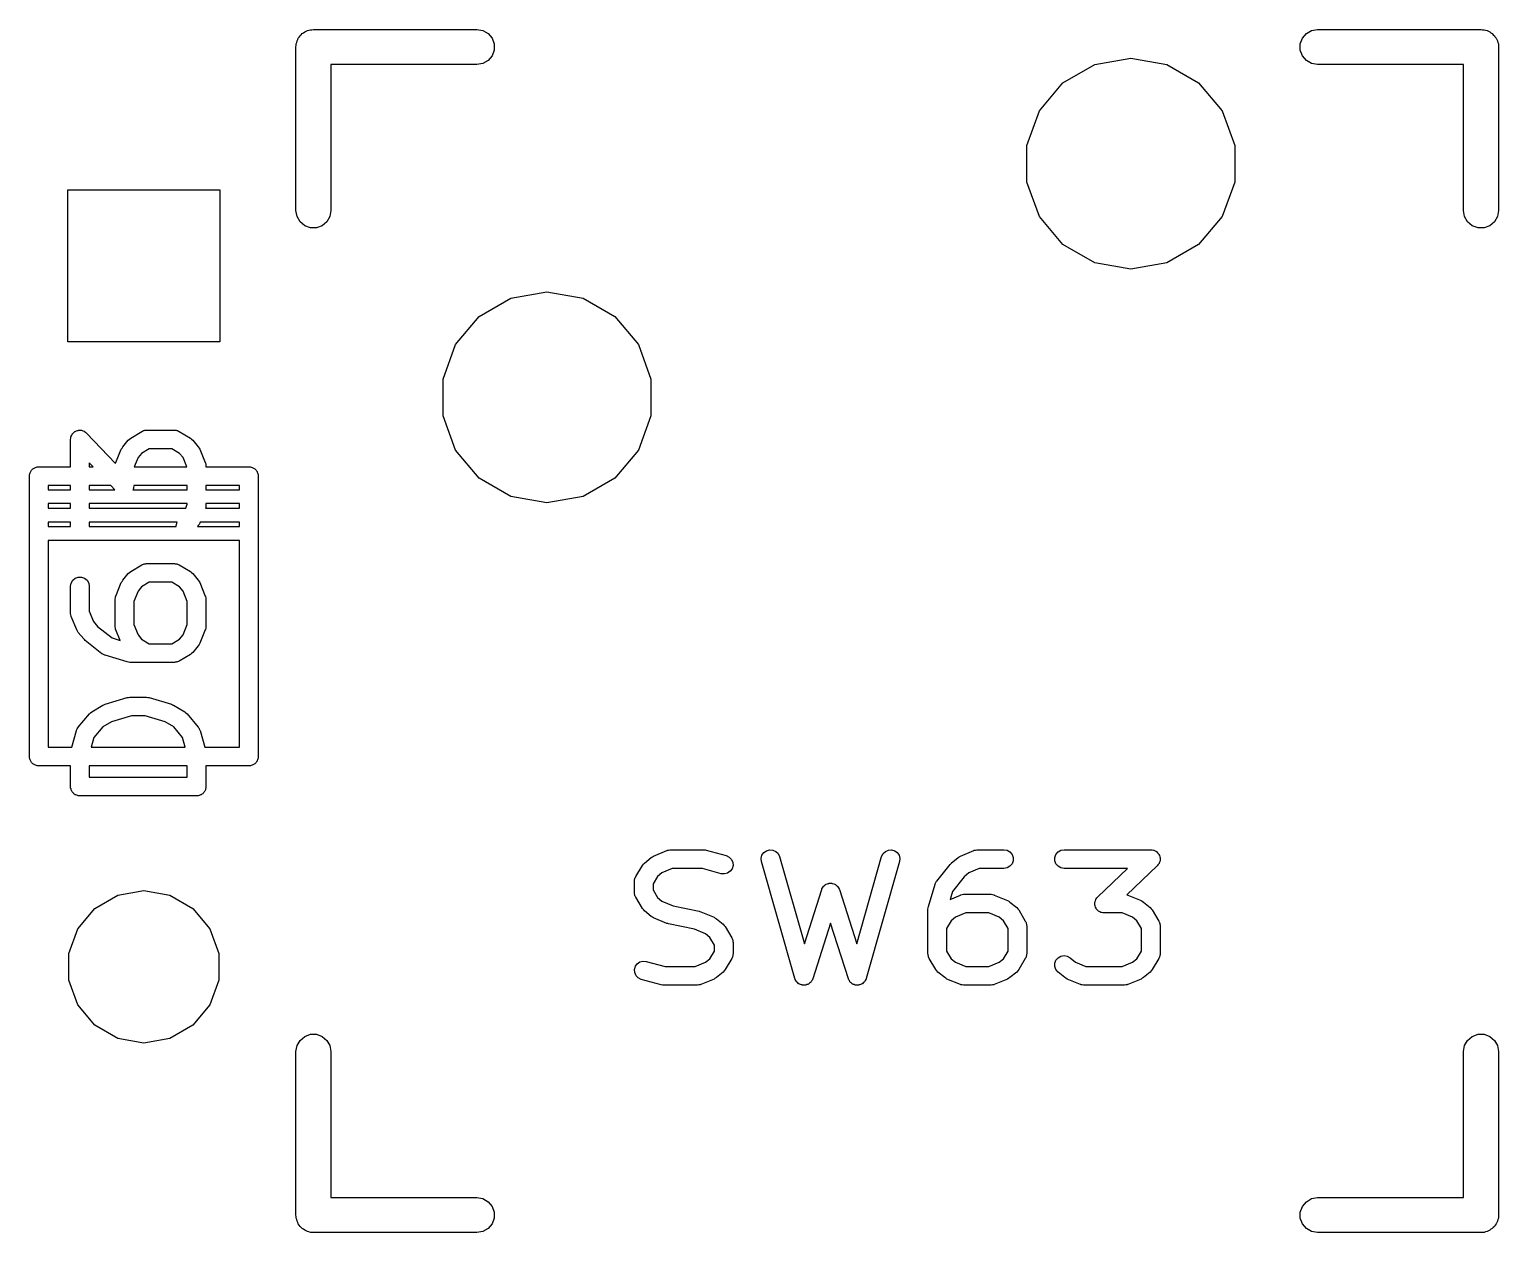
# Model space of a CAD drawing. Extents: x 47 to 330, y -254 to -153.
# Drawn here: x 314.19 to 330.17, y -246.54 to -233.46 of the extents above; entities that cross this region are included whole.
import ezdxf

# ---------------------------------------------------------------- set-up
doc = ezdxf.new("R2010")
doc.units = 0
doc.header["$MEASUREMENT"] = 0
doc.layers.add('BLACK', color=7, linetype='CONTINUOUS')

msp = doc.modelspace()

# ---------------------------------------------------------------- linework, layer by layer
at = {"layer": 'Black'}
for p, q in [((317.18, -233.485), (317.195, -233.479)), ((317.195, -233.479), (317.21, -233.471)), ((317.21, -233.471), (317.226, -233.468)), ((317.226, -233.468), (317.242, -233.462)), ((317.242, -233.462), (317.259, -233.462)), ((317.259, -233.462), (317.275, -233.459)), ((317.275, -233.459), (319.053, -233.459)), ((319.053, -233.459), (319.118, -233.471)), ((319.118, -233.471), (319.175, -233.504)), ((328.075, -233.504), (328.132, -233.471)), ((328.132, -233.471), (328.197, -233.459)), ((328.197, -233.459), (329.975, -233.459)), ((329.975, -233.459), (329.991, -233.462)), ((329.991, -233.462), (330.008, -233.462)), ((330.008, -233.462), (330.024, -233.468)), ((330.024, -233.468), (330.04, -233.471)), ((330.04, -233.471), (330.055, -233.479)), ((330.055, -233.479), (330.07, -233.485)), ((317.084, -233.65), (317.087, -233.634)), ((317.087, -233.617), (317.093, -233.601)), ((317.087, -233.634), (317.087, -233.617)), ((317.093, -233.601), (317.096, -233.585)), ((317.096, -233.585), (317.104, -233.57)), ((317.104, -233.57), (317.11, -233.555)), ((317.11, -233.555), (317.121, -233.542)), ((317.121, -233.542), (317.129, -233.528)), ((317.129, -233.528), (317.142, -233.517)), ((317.142, -233.517), (317.153, -233.504)), ((317.153, -233.504), (317.167, -233.496)), ((317.167, -233.496), (317.18, -233.485)), ((319.175, -233.504), (319.218, -233.555)), ((319.218, -233.555), (319.241, -233.617)), ((319.241, -233.617), (319.241, -233.683)), ((328.009, -233.617), (328.032, -233.555)), ((328.009, -233.683), (328.009, -233.617)), ((328.032, -233.555), (328.075, -233.504)), ((330.07, -233.485), (330.083, -233.496)), ((330.083, -233.496), (330.097, -233.504)), ((330.097, -233.504), (330.108, -233.517)), ((330.108, -233.517), (330.121, -233.528)), ((330.121, -233.528), (330.129, -233.542)), ((330.129, -233.542), (330.14, -233.555)), ((330.14, -233.555), (330.146, -233.57)), ((330.146, -233.57), (330.154, -233.585)), ((330.154, -233.585), (330.157, -233.601)), ((330.157, -233.601), (330.163, -233.617)), ((330.163, -233.617), (330.163, -233.634)), ((330.163, -233.634), (330.166, -233.65)), ((317.084, -235.428), (317.084, -233.65)), ((319.175, -233.796), (319.118, -233.829)), ((319.218, -233.745), (319.175, -233.796)), ((319.241, -233.683), (319.218, -233.745)), ((325.773, -233.842), (326.165, -233.773)), ((326.165, -233.773), (326.557, -233.842)), ((328.032, -233.745), (328.009, -233.683)), ((328.075, -233.796), (328.032, -233.745)), ((328.132, -233.829), (328.075, -233.796)), ((330.166, -233.65), (330.166, -235.428)), ((319.053, -233.84), (317.465, -233.84)), ((317.465, -233.84), (317.465, -235.428)), ((319.118, -233.829), (319.053, -233.84)), ((325.427, -234.041), (325.773, -233.842)), ((326.557, -233.842), (326.903, -234.041)), ((328.197, -233.84), (328.132, -233.829)), ((329.784, -233.84), (328.197, -233.84)), ((329.784, -235.428), (329.784, -233.84)), ((325.171, -234.346), (325.427, -234.041)), ((326.903, -234.041), (327.159, -234.346)), ((325.035, -234.721), (325.171, -234.346)), ((327.159, -234.346), (327.295, -234.721)), ((325.035, -235.119), (325.035, -234.721)), ((327.295, -234.721), (327.295, -235.119)), ((314.604, -236.855), (314.604, -235.204)), ((314.604, -235.204), (316.255, -235.204)), ((316.255, -235.204), (316.255, -236.855)), ((325.171, -235.494), (325.035, -235.119)), ((327.295, -235.119), (327.159, -235.494)), ((317.096, -235.493), (317.084, -235.428)), ((317.129, -235.55), (317.096, -235.493)), ((317.18, -235.593), (317.129, -235.55)), ((317.421, -235.55), (317.37, -235.593)), ((317.454, -235.493), (317.421, -235.55)), ((317.465, -235.428), (317.454, -235.493)), ((325.427, -235.799), (325.171, -235.494)), ((327.159, -235.494), (326.903, -235.799)), ((329.796, -235.493), (329.784, -235.428)), ((329.829, -235.55), (329.796, -235.493)), ((329.88, -235.593), (329.829, -235.55)), ((330.121, -235.55), (330.07, -235.593)), ((330.154, -235.493), (330.121, -235.55)), ((330.166, -235.428), (330.154, -235.493)), ((317.242, -235.616), (317.18, -235.593)), ((317.308, -235.616), (317.242, -235.616)), ((317.37, -235.593), (317.308, -235.616)), ((329.942, -235.616), (329.88, -235.593)), ((330.008, -235.616), (329.942, -235.616)), ((330.07, -235.593), (330.008, -235.616)), ((325.773, -235.998), (325.427, -235.799)), ((326.903, -235.799), (326.557, -235.998)), ((326.165, -236.067), (325.773, -235.998)), ((326.557, -235.998), (326.165, -236.067)), ((319.423, -236.382), (319.815, -236.313)), ((319.815, -236.313), (320.207, -236.382)), ((319.077, -236.581), (319.423, -236.382)), ((320.207, -236.382), (320.553, -236.581)), ((318.821, -236.886), (319.077, -236.581)), ((320.553, -236.581), (320.809, -236.886)), ((316.255, -236.855), (314.604, -236.855)), ((318.685, -237.261), (318.821, -236.886)), ((320.809, -236.886), (320.945, -237.261)), ((318.685, -237.659), (318.685, -237.261)), ((320.945, -237.261), (320.945, -237.659)), ((318.821, -238.034), (318.685, -237.659)), ((320.945, -237.659), (320.809, -238.034)), ((314.633, -237.917), (314.635, -237.903)), ((314.633, -238.214), (314.633, -237.917)), ((314.635, -237.903), (314.637, -237.888)), ((314.637, -237.888), (314.638, -237.885)), ((314.638, -237.885), (314.639, -237.882)), ((314.639, -237.882), (314.646, -237.87)), ((314.646, -237.87), (314.653, -237.857)), ((314.653, -237.857), (314.655, -237.854)), ((314.655, -237.854), (314.657, -237.852)), ((314.657, -237.852), (314.668, -237.842)), ((314.668, -237.842), (314.678, -237.832)), ((314.678, -237.832), (314.681, -237.831)), ((314.681, -237.831), (314.684, -237.829)), ((314.684, -237.829), (314.697, -237.824)), ((314.697, -237.824), (314.711, -237.818)), ((314.711, -237.818), (314.714, -237.818)), ((314.714, -237.818), (314.717, -237.817)), ((314.717, -237.817), (314.731, -237.817)), ((314.731, -237.817), (314.746, -237.816)), ((314.746, -237.816), (314.749, -237.817)), ((314.749, -237.817), (314.752, -237.817)), ((314.752, -237.817), (314.766, -237.822)), ((314.766, -237.822), (314.78, -237.826)), ((314.78, -237.826), (314.782, -237.828)), ((314.782, -237.828), (314.785, -237.829)), ((314.785, -237.829), (314.796, -237.838)), ((314.796, -237.838), (314.808, -237.847)), ((314.808, -237.847), (315.122, -238.177)), ((315.201, -237.997), (315.261, -237.924)), ((315.261, -237.924), (315.274, -237.913)), ((315.274, -237.913), (315.287, -237.902)), ((315.287, -237.902), (315.408, -237.83)), ((315.408, -237.83), (315.417, -237.826)), ((315.417, -237.826), (315.425, -237.821)), ((315.425, -237.821), (315.433, -237.82)), ((315.433, -237.82), (315.441, -237.817)), ((315.441, -237.817), (315.451, -237.817)), ((315.451, -237.817), (315.46, -237.815)), ((315.46, -237.815), (315.763, -237.815)), ((315.763, -237.815), (315.772, -237.817)), ((315.772, -237.817), (315.782, -237.817)), ((315.782, -237.817), (315.789, -237.82)), ((315.789, -237.82), (315.797, -237.821)), ((315.797, -237.821), (315.806, -237.826)), ((315.806, -237.826), (315.815, -237.83)), ((315.815, -237.83), (315.936, -237.902)), ((315.936, -237.902), (315.949, -237.913)), ((315.949, -237.913), (315.962, -237.924)), ((315.962, -237.924), (316.022, -237.997)), ((315.125, -238.168), (315.185, -238.023)), ((315.185, -238.023), (315.193, -238.01)), ((315.193, -238.01), (315.201, -237.997)), ((315.367, -238.115), (315.325, -238.214)), ((315.406, -238.068), (315.367, -238.115)), ((315.488, -238.018), (315.406, -238.068)), ((315.734, -238.018), (315.488, -238.018)), ((315.817, -238.068), (315.734, -238.018)), ((315.856, -238.115), (315.817, -238.068)), ((315.897, -238.214), (315.856, -238.115)), ((316.022, -237.997), (316.03, -238.01)), ((316.03, -238.01), (316.038, -238.023)), ((316.038, -238.023), (316.098, -238.168)), ((319.077, -238.339), (318.821, -238.034)), ((320.809, -238.034), (320.553, -238.339)), ((314.192, -238.281), (314.196, -238.274)), ((314.196, -238.274), (314.199, -238.265)), ((314.199, -238.265), (314.205, -238.258)), ((314.205, -238.258), (314.209, -238.251)), ((314.209, -238.251), (314.216, -238.245)), ((314.216, -238.245), (314.222, -238.238)), ((314.222, -238.238), (314.229, -238.234)), ((314.229, -238.234), (314.236, -238.228)), ((314.236, -238.228), (314.245, -238.225)), ((314.245, -238.225), (314.252, -238.221)), ((314.252, -238.221), (314.261, -238.219)), ((314.261, -238.219), (314.269, -238.216)), ((314.269, -238.216), (314.278, -238.216)), ((314.278, -238.216), (314.287, -238.214)), ((314.287, -238.214), (314.633, -238.214)), ((314.878, -238.214), (314.836, -238.171)), ((314.836, -238.171), (314.836, -238.214)), ((314.836, -238.214), (314.878, -238.214)), ((315.122, -238.177), (315.123, -238.172)), ((315.123, -238.172), (315.124, -238.17)), ((315.124, -238.17), (315.125, -238.168)), ((315.325, -238.214), (315.897, -238.214)), ((316.098, -238.168), (316.099, -238.17)), ((316.099, -238.17), (316.1, -238.172)), ((316.1, -238.172), (316.103, -238.188)), ((316.103, -238.188), (316.106, -238.202)), ((316.106, -238.202), (316.106, -238.205)), ((316.106, -238.205), (316.106, -238.207)), ((316.106, -238.207), (316.106, -238.214)), ((316.106, -238.214), (316.573, -238.214)), ((316.573, -238.214), (316.582, -238.216)), ((316.582, -238.216), (316.591, -238.216)), ((316.591, -238.216), (316.599, -238.219)), ((316.599, -238.219), (316.608, -238.221)), ((316.608, -238.221), (316.615, -238.225)), ((316.615, -238.225), (316.624, -238.228)), ((316.624, -238.228), (316.631, -238.234)), ((316.631, -238.234), (316.638, -238.238)), ((316.638, -238.238), (316.644, -238.245)), ((316.644, -238.245), (316.651, -238.251)), ((316.651, -238.251), (316.655, -238.258)), ((316.655, -238.258), (316.661, -238.265)), ((316.661, -238.265), (316.664, -238.274)), ((316.664, -238.274), (316.668, -238.281)), ((314.185, -238.316), (314.187, -238.307)), ((314.185, -241.364), (314.185, -238.316)), ((314.187, -238.298), (314.19, -238.29)), ((314.187, -238.307), (314.187, -238.298)), ((314.19, -238.29), (314.192, -238.281)), ((314.633, -238.418), (314.389, -238.418)), ((314.389, -238.418), (314.389, -238.465)), ((314.633, -238.465), (314.633, -238.418)), ((314.836, -238.418), (314.836, -238.465)), ((315.071, -238.418), (314.836, -238.418)), ((315.116, -238.465), (315.071, -238.418)), ((315.32, -238.425), (315.317, -238.439)), ((315.32, -238.418), (315.32, -238.425)), ((315.903, -238.418), (315.32, -238.418)), ((315.903, -238.465), (315.903, -238.418)), ((316.106, -238.418), (316.106, -238.465)), ((316.471, -238.418), (316.106, -238.418)), ((316.471, -238.465), (316.471, -238.418)), ((316.668, -238.281), (316.67, -238.29)), ((316.67, -238.29), (316.673, -238.298)), ((316.673, -238.298), (316.673, -238.307)), ((316.673, -238.307), (316.675, -238.316)), ((316.675, -238.316), (316.675, -241.364)), ((319.423, -238.538), (319.077, -238.339)), ((320.553, -238.339), (320.207, -238.538)), ((314.389, -238.465), (314.43, -238.465)), ((314.43, -238.465), (314.633, -238.465)), ((314.836, -238.465), (315.116, -238.465)), ((315.314, -238.46), (315.311, -238.465)), ((315.311, -238.465), (315.903, -238.465)), ((315.316, -238.454), (315.314, -238.456)), ((315.314, -238.456), (315.314, -238.46)), ((315.317, -238.439), (315.316, -238.454)), ((316.106, -238.465), (316.471, -238.465)), ((319.815, -238.607), (319.423, -238.538)), ((320.207, -238.538), (319.815, -238.607)), ((314.43, -238.615), (314.389, -238.615)), ((314.389, -238.615), (314.389, -238.665)), ((314.389, -238.665), (314.633, -238.665)), ((314.633, -238.615), (314.43, -238.615)), ((314.633, -238.665), (314.633, -238.615)), ((314.836, -238.615), (314.836, -238.665)), ((315.903, -238.615), (314.836, -238.615)), ((314.836, -238.665), (315.885, -238.665)), ((315.885, -238.665), (315.903, -238.622)), ((315.903, -238.622), (315.903, -238.615)), ((316.103, -238.662), (316.102, -238.665)), ((316.102, -238.665), (316.471, -238.665)), ((316.106, -238.647), (316.103, -238.662)), ((316.106, -238.615), (316.106, -238.643)), ((316.471, -238.615), (316.106, -238.615)), ((316.106, -238.643), (316.106, -238.645)), ((316.106, -238.645), (316.106, -238.647)), ((316.471, -238.665), (316.471, -238.615)), ((314.389, -238.815), (314.389, -238.865)), ((314.633, -238.815), (314.389, -238.815)), ((314.389, -238.865), (314.634, -238.865)), ((314.633, -238.86), (314.633, -238.815)), ((314.634, -238.865), (314.633, -238.86)), ((314.836, -238.86), (314.835, -238.865)), ((314.835, -238.865), (315.783, -238.865)), ((314.836, -238.815), (314.836, -238.86)), ((315.794, -238.815), (314.836, -238.815)), ((315.782, -238.861), (315.788, -238.826)), ((315.783, -238.865), (315.782, -238.861)), ((315.788, -238.826), (315.794, -238.815)), ((316.022, -238.853), (316.012, -238.865)), ((316.012, -238.865), (316.471, -238.865)), ((316.03, -238.84), (316.022, -238.853)), ((316.038, -238.827), (316.03, -238.84)), ((316.043, -238.815), (316.038, -238.827)), ((316.471, -238.815), (316.043, -238.815)), ((316.471, -238.865), (316.471, -238.815)), ((314.389, -239.015), (314.389, -241.262)), ((316.471, -239.015), (314.389, -239.015)), ((316.471, -241.262), (316.471, -239.015)), ((315.201, -239.448), (315.261, -239.376)), ((315.261, -239.376), (315.274, -239.365)), ((315.274, -239.365), (315.287, -239.354)), ((315.287, -239.354), (315.408, -239.281)), ((315.408, -239.281), (315.417, -239.278)), ((315.417, -239.278), (315.425, -239.273)), ((315.425, -239.273), (315.433, -239.271)), ((315.433, -239.271), (315.441, -239.269)), ((315.441, -239.269), (315.451, -239.268)), ((315.451, -239.268), (315.46, -239.267)), ((315.46, -239.267), (315.763, -239.267)), ((315.763, -239.267), (315.772, -239.268)), ((315.772, -239.268), (315.782, -239.269)), ((315.782, -239.269), (315.789, -239.271)), ((315.789, -239.271), (315.797, -239.273)), ((315.797, -239.273), (315.806, -239.278)), ((315.806, -239.278), (315.815, -239.281)), ((315.815, -239.281), (315.936, -239.354)), ((315.936, -239.354), (315.949, -239.365)), ((315.949, -239.365), (315.962, -239.376)), ((315.962, -239.376), (316.022, -239.448)), ((314.633, -239.513), (314.639, -239.479)), ((314.633, -239.804), (314.633, -239.513)), ((314.639, -239.479), (314.657, -239.448)), ((314.657, -239.448), (314.684, -239.425)), ((314.684, -239.425), (314.717, -239.413)), ((314.717, -239.413), (314.752, -239.413)), ((314.752, -239.413), (314.785, -239.425)), ((314.785, -239.425), (314.812, -239.448)), ((314.812, -239.448), (314.83, -239.479)), ((314.83, -239.479), (314.836, -239.513)), ((314.836, -239.513), (314.836, -239.783)), ((315.125, -239.619), (315.185, -239.474)), ((315.185, -239.474), (315.193, -239.462)), ((315.193, -239.462), (315.201, -239.448)), ((315.406, -239.519), (315.367, -239.567)), ((315.488, -239.47), (315.406, -239.519)), ((315.734, -239.47), (315.488, -239.47)), ((315.817, -239.519), (315.734, -239.47)), ((315.856, -239.567), (315.817, -239.519)), ((316.022, -239.448), (316.03, -239.462)), ((316.03, -239.462), (316.038, -239.474)), ((316.038, -239.474), (316.098, -239.619)), ((315.117, -239.654), (315.12, -239.639)), ((315.117, -239.656), (315.117, -239.654)), ((315.117, -239.659), (315.117, -239.656)), ((315.117, -239.949), (315.117, -239.659)), ((315.12, -239.639), (315.123, -239.624)), ((315.123, -239.624), (315.124, -239.622)), ((315.124, -239.622), (315.125, -239.619)), ((315.367, -239.567), (315.32, -239.679)), ((315.32, -239.679), (315.32, -239.929)), ((315.903, -239.679), (315.856, -239.567)), ((315.903, -239.929), (315.903, -239.679)), ((316.098, -239.619), (316.099, -239.622)), ((316.099, -239.622), (316.1, -239.624)), ((316.1, -239.624), (316.103, -239.639)), ((316.103, -239.639), (316.106, -239.654)), ((316.106, -239.654), (316.106, -239.656)), ((316.106, -239.656), (316.106, -239.659)), ((316.106, -239.659), (316.106, -239.949)), ((314.633, -239.806), (314.633, -239.804)), ((314.633, -239.808), (314.633, -239.806)), ((314.636, -239.823), (314.633, -239.808)), ((314.639, -239.838), (314.636, -239.823)), ((314.64, -239.84), (314.639, -239.838)), ((314.641, -239.843), (314.64, -239.84)), ((314.701, -239.988), (314.641, -239.843)), ((314.836, -239.783), (314.883, -239.896)), ((314.709, -240.001), (314.701, -239.988)), ((314.717, -240.014), (314.709, -240.001)), ((314.777, -240.086), (314.717, -240.014)), ((314.883, -239.896), (314.927, -239.949)), ((314.927, -239.949), (315.085, -240.075)), ((315.117, -239.951), (315.117, -239.949)), ((315.117, -239.954), (315.117, -239.951)), ((315.12, -239.968), (315.117, -239.954)), ((315.123, -239.984), (315.12, -239.968)), ((315.124, -239.986), (315.123, -239.984)), ((315.125, -239.988), (315.124, -239.986)), ((315.172, -240.101), (315.125, -239.988)), ((315.32, -239.929), (315.367, -240.041)), ((315.856, -240.041), (315.903, -239.929)), ((316.098, -239.988), (316.038, -240.133)), ((316.099, -239.986), (316.098, -239.988)), ((316.1, -239.984), (316.099, -239.986)), ((316.103, -239.968), (316.1, -239.984)), ((316.106, -239.954), (316.103, -239.968)), ((316.106, -239.949), (316.106, -239.951)), ((316.106, -239.951), (316.106, -239.954)), ((314.785, -240.093), (314.777, -240.086)), ((314.792, -240.101), (314.785, -240.093)), ((314.973, -240.246), (314.792, -240.101)), ((315.085, -240.075), (315.172, -240.101)), ((315.367, -240.041), (315.406, -240.088)), ((315.406, -240.088), (315.488, -240.138)), ((315.488, -240.138), (315.734, -240.138)), ((315.734, -240.138), (315.817, -240.088)), ((315.817, -240.088), (315.856, -240.041)), ((316.022, -240.159), (315.962, -240.232)), ((316.03, -240.146), (316.022, -240.159)), ((316.038, -240.133), (316.03, -240.146)), ((314.975, -240.247), (314.973, -240.246)), ((314.976, -240.248), (314.975, -240.247)), ((314.99, -240.255), (314.976, -240.248)), ((315.004, -240.263), (314.99, -240.255)), ((315.006, -240.263), (315.004, -240.263)), ((315.008, -240.264), (315.006, -240.263)), ((315.25, -240.336), (315.008, -240.264)), ((315.264, -240.338), (315.25, -240.336)), ((315.279, -240.341), (315.264, -240.338)), ((315.763, -240.341), (315.279, -240.341)), ((315.772, -240.339), (315.763, -240.341)), ((315.782, -240.339), (315.772, -240.339)), ((315.789, -240.336), (315.782, -240.339)), ((315.797, -240.335), (315.789, -240.336)), ((315.806, -240.33), (315.797, -240.335)), ((315.815, -240.326), (315.806, -240.33)), ((315.936, -240.254), (315.815, -240.326)), ((315.949, -240.243), (315.936, -240.254)), ((315.962, -240.232), (315.949, -240.243)), ((314.864, -240.878), (314.985, -240.805)), ((314.985, -240.805), (314.996, -240.801)), ((314.996, -240.801), (315.008, -240.795)), ((315.008, -240.795), (315.25, -240.722)), ((315.25, -240.722), (315.264, -240.721)), ((315.264, -240.721), (315.279, -240.718)), ((315.279, -240.718), (315.46, -240.718)), ((315.46, -240.718), (315.475, -240.721)), ((315.475, -240.721), (315.489, -240.722)), ((315.489, -240.722), (315.731, -240.795)), ((315.731, -240.795), (315.743, -240.801)), ((315.743, -240.801), (315.754, -240.805)), ((315.754, -240.805), (315.875, -240.878)), ((314.717, -241.045), (314.838, -240.9)), ((314.838, -240.9), (314.851, -240.889)), ((314.851, -240.889), (314.864, -240.878)), ((315.078, -240.986), (314.983, -241.043)), ((315.294, -240.921), (315.078, -240.986)), ((315.445, -240.921), (315.294, -240.921)), ((315.661, -240.986), (315.445, -240.921)), ((315.756, -241.043), (315.661, -240.986)), ((315.875, -240.878), (315.888, -240.889)), ((315.888, -240.889), (315.901, -240.9)), ((315.901, -240.9), (316.022, -241.045)), ((314.647, -241.262), (314.697, -241.083)), ((314.697, -241.083), (314.699, -241.079)), ((314.699, -241.076), (314.706, -241.064)), ((314.699, -241.079), (314.699, -241.076)), ((314.706, -241.064), (314.712, -241.051)), ((314.712, -241.051), (314.715, -241.048)), ((314.715, -241.048), (314.717, -241.045)), ((314.983, -241.043), (314.887, -241.158)), ((315.852, -241.158), (315.756, -241.043)), ((316.022, -241.045), (316.024, -241.048)), ((316.024, -241.048), (316.027, -241.051)), ((316.027, -241.051), (316.033, -241.064)), ((316.033, -241.064), (316.04, -241.076)), ((316.04, -241.076), (316.04, -241.079)), ((316.04, -241.079), (316.042, -241.083)), ((316.042, -241.083), (316.092, -241.262)), ((314.389, -241.262), (314.647, -241.262)), ((314.887, -241.158), (314.858, -241.262)), ((314.858, -241.262), (315.881, -241.262)), ((315.881, -241.262), (315.852, -241.158)), ((316.092, -241.262), (316.471, -241.262)), ((314.187, -241.373), (314.185, -241.364)), ((314.187, -241.382), (314.187, -241.373)), ((314.19, -241.39), (314.187, -241.382)), ((314.192, -241.399), (314.19, -241.39)), ((314.196, -241.406), (314.192, -241.399)), ((314.199, -241.415), (314.196, -241.406)), ((314.205, -241.422), (314.199, -241.415)), ((314.209, -241.429), (314.205, -241.422)), ((314.216, -241.435), (314.209, -241.429)), ((314.222, -241.442), (314.216, -241.435)), ((314.229, -241.446), (314.222, -241.442)), ((314.236, -241.452), (314.229, -241.446)), ((314.245, -241.455), (314.236, -241.452)), ((314.252, -241.459), (314.245, -241.455)), ((314.261, -241.461), (314.252, -241.459)), ((314.269, -241.464), (314.261, -241.461)), ((314.278, -241.464), (314.269, -241.464)), ((314.287, -241.466), (314.278, -241.464)), ((314.633, -241.466), (314.287, -241.466)), ((314.633, -241.691), (314.633, -241.466)), ((314.836, -241.466), (314.836, -241.589)), ((315.903, -241.466), (314.836, -241.466)), ((315.903, -241.589), (315.903, -241.466)), ((316.573, -241.466), (316.106, -241.466)), ((316.106, -241.466), (316.106, -241.691)), ((316.582, -241.464), (316.573, -241.466)), ((316.591, -241.464), (316.582, -241.464)), ((316.599, -241.461), (316.591, -241.464)), ((316.608, -241.459), (316.599, -241.461)), ((316.615, -241.455), (316.608, -241.459)), ((316.624, -241.452), (316.615, -241.455)), ((316.631, -241.446), (316.624, -241.452)), ((316.638, -241.442), (316.631, -241.446)), ((316.644, -241.435), (316.638, -241.442)), ((316.651, -241.429), (316.644, -241.435)), ((316.655, -241.422), (316.651, -241.429)), ((316.661, -241.415), (316.655, -241.422)), ((316.664, -241.406), (316.661, -241.415)), ((316.668, -241.399), (316.664, -241.406)), ((316.67, -241.39), (316.668, -241.399)), ((316.673, -241.382), (316.67, -241.39)), ((316.675, -241.364), (316.673, -241.373)), ((316.673, -241.373), (316.673, -241.382)), ((314.836, -241.589), (315.903, -241.589)), ((314.634, -241.699), (314.633, -241.691)), ((314.634, -241.708), (314.634, -241.699)), ((314.638, -241.717), (314.634, -241.708)), ((314.639, -241.725), (314.638, -241.717)), ((314.643, -241.733), (314.639, -241.725)), ((314.647, -241.741), (314.643, -241.733)), ((314.652, -241.748), (314.647, -241.741)), ((314.657, -241.756), (314.652, -241.748)), ((314.664, -241.762), (314.657, -241.756)), ((314.669, -241.768), (314.664, -241.762)), ((314.677, -241.773), (314.669, -241.768)), ((314.684, -241.779), (314.677, -241.773)), ((314.692, -241.782), (314.684, -241.779)), ((314.7, -241.786), (314.692, -241.782)), ((314.709, -241.788), (314.7, -241.786)), ((314.717, -241.791), (314.709, -241.788)), ((314.726, -241.791), (314.717, -241.791)), ((314.735, -241.792), (314.726, -241.791)), ((316.005, -241.792), (314.735, -241.792)), ((316.013, -241.791), (316.005, -241.792)), ((316.022, -241.791), (316.013, -241.791)), ((316.031, -241.788), (316.022, -241.791)), ((316.039, -241.786), (316.031, -241.788)), ((316.047, -241.782), (316.039, -241.786)), ((316.055, -241.779), (316.047, -241.782)), ((316.062, -241.773), (316.055, -241.779)), ((316.07, -241.768), (316.062, -241.773)), ((316.076, -241.762), (316.07, -241.768)), ((316.082, -241.756), (316.076, -241.762)), ((316.087, -241.748), (316.082, -241.756)), ((316.093, -241.741), (316.087, -241.748)), ((316.096, -241.733), (316.093, -241.741)), ((316.1, -241.725), (316.096, -241.733)), ((316.102, -241.717), (316.1, -241.725)), ((316.105, -241.708), (316.102, -241.717)), ((316.106, -241.691), (316.105, -241.699)), ((316.105, -241.699), (316.105, -241.708)), ((320.973, -242.446), (321.118, -242.386)), ((321.118, -242.386), (321.121, -242.385)), ((321.121, -242.385), (321.123, -242.384)), ((321.123, -242.384), (321.138, -242.381)), ((321.138, -242.381), (321.153, -242.378)), ((321.153, -242.378), (321.155, -242.378)), ((321.155, -242.378), (321.158, -242.378)), ((321.158, -242.378), (321.52, -242.378)), ((321.52, -242.378), (321.534, -242.38)), ((321.534, -242.38), (321.548, -242.382)), ((321.548, -242.382), (321.765, -242.442)), ((322.153, -242.438), (322.173, -242.409)), ((322.173, -242.409), (322.202, -242.388)), ((322.202, -242.388), (322.236, -242.378)), ((322.236, -242.378), (322.271, -242.381)), ((322.271, -242.381), (322.303, -242.395)), ((322.303, -242.395), (322.328, -242.42)), ((322.328, -242.42), (322.344, -242.452)), ((323.455, -242.452), (323.47, -242.42)), ((323.47, -242.42), (323.496, -242.395)), ((323.496, -242.395), (323.528, -242.381)), ((323.528, -242.381), (323.563, -242.378)), ((323.563, -242.378), (323.597, -242.388)), ((323.597, -242.388), (323.625, -242.409)), ((323.625, -242.409), (323.645, -242.438)), ((324.312, -242.446), (324.457, -242.386)), ((324.457, -242.386), (324.459, -242.385)), ((324.459, -242.385), (324.461, -242.384)), ((324.461, -242.384), (324.476, -242.381)), ((324.476, -242.381), (324.491, -242.378)), ((324.491, -242.378), (324.494, -242.378)), ((324.494, -242.378), (324.496, -242.378)), ((324.496, -242.378), (324.786, -242.378)), ((324.786, -242.378), (324.821, -242.384)), ((324.821, -242.384), (324.851, -242.402)), ((324.851, -242.402), (324.874, -242.429)), ((324.874, -242.429), (324.886, -242.462)), ((325.339, -242.462), (325.351, -242.429)), ((325.351, -242.429), (325.374, -242.402)), ((325.374, -242.402), (325.405, -242.384)), ((325.405, -242.384), (325.439, -242.378)), ((325.439, -242.378), (326.383, -242.378)), ((326.383, -242.378), (326.397, -242.38)), ((326.397, -242.38), (326.411, -242.382)), ((326.411, -242.382), (326.414, -242.383)), ((326.414, -242.383), (326.417, -242.384)), ((326.417, -242.384), (326.43, -242.391)), ((326.43, -242.391), (326.443, -242.398)), ((326.443, -242.398), (326.445, -242.4)), ((326.445, -242.4), (326.448, -242.402)), ((326.448, -242.402), (326.457, -242.413)), ((326.457, -242.413), (326.467, -242.423)), ((326.467, -242.423), (326.469, -242.426)), ((326.469, -242.426), (326.471, -242.429)), ((326.471, -242.429), (326.476, -242.442)), ((320.78, -242.669), (320.853, -242.548)), ((320.853, -242.548), (320.864, -242.535)), ((320.864, -242.535), (320.875, -242.522)), ((320.875, -242.522), (320.947, -242.462)), ((320.947, -242.462), (320.961, -242.454)), ((320.961, -242.454), (320.973, -242.446)), ((321.178, -242.581), (321.066, -242.628)), ((321.507, -242.581), (321.178, -242.581)), ((321.711, -242.638), (321.507, -242.581)), ((321.765, -242.442), (321.797, -242.457)), ((321.797, -242.457), (321.822, -242.482)), ((321.83, -242.584), (321.809, -242.612)), ((321.822, -242.482), (321.837, -242.515)), ((321.839, -242.55), (321.83, -242.584)), ((321.837, -242.515), (321.839, -242.55)), ((322.145, -242.472), (322.153, -242.438)), ((322.148, -242.507), (322.145, -242.472)), ((322.511, -243.777), (322.148, -242.507)), ((322.344, -242.452), (322.615, -243.399)), ((323.184, -243.399), (323.455, -242.452)), ((323.65, -242.507), (323.287, -243.777)), ((323.645, -242.438), (323.654, -242.472)), ((323.654, -242.472), (323.65, -242.507)), ((324.054, -242.718), (324.199, -242.537)), ((324.199, -242.537), (324.206, -242.53)), ((324.206, -242.53), (324.213, -242.522)), ((324.213, -242.522), (324.286, -242.462)), ((324.286, -242.462), (324.299, -242.454)), ((324.299, -242.454), (324.312, -242.446)), ((324.516, -242.581), (324.404, -242.628)), ((324.786, -242.581), (324.516, -242.581)), ((324.821, -242.575), (324.786, -242.581)), ((324.851, -242.557), (324.821, -242.575)), ((324.874, -242.53), (324.851, -242.557)), ((324.886, -242.497), (324.874, -242.53)), ((324.886, -242.462), (324.886, -242.497)), ((325.339, -242.497), (325.339, -242.462)), ((325.351, -242.53), (325.339, -242.497)), ((325.374, -242.557), (325.351, -242.53)), ((325.405, -242.575), (325.374, -242.557)), ((325.439, -242.581), (325.405, -242.575)), ((326.129, -242.581), (325.439, -242.581)), ((325.805, -242.89), (326.129, -242.581)), ((326.453, -242.553), (326.123, -242.867)), ((326.461, -242.541), (326.453, -242.553)), ((326.471, -242.53), (326.461, -242.541)), ((326.472, -242.527), (326.471, -242.53)), ((326.474, -242.525), (326.472, -242.527)), ((326.478, -242.511), (326.474, -242.525)), ((326.476, -242.442), (326.481, -242.456)), ((326.483, -242.497), (326.478, -242.511)), ((326.481, -242.456), (326.482, -242.459)), ((326.482, -242.459), (326.483, -242.462)), ((326.483, -242.462), (326.483, -242.476)), ((326.483, -242.476), (326.484, -242.491)), ((326.484, -242.491), (326.483, -242.494)), ((326.483, -242.494), (326.483, -242.497)), ((320.766, -242.721), (320.767, -242.712)), ((320.766, -242.842), (320.766, -242.721)), ((320.767, -242.712), (320.768, -242.702)), ((320.768, -242.702), (320.77, -242.695)), ((320.77, -242.695), (320.772, -242.687)), ((320.772, -242.687), (320.777, -242.678)), ((320.777, -242.678), (320.78, -242.669)), ((321.018, -242.668), (320.969, -242.75)), ((320.969, -242.75), (320.969, -242.814)), ((321.066, -242.628), (321.018, -242.668)), ((321.746, -242.641), (321.711, -242.638)), ((321.78, -242.632), (321.746, -242.641)), ((321.809, -242.612), (321.78, -242.632)), ((322.852, -242.752), (322.865, -242.748)), ((322.865, -242.748), (322.878, -242.743)), ((322.878, -242.743), (322.882, -242.743)), ((322.882, -242.743), (322.886, -242.742)), ((322.886, -242.742), (322.899, -242.742)), ((322.899, -242.742), (322.913, -242.742)), ((322.913, -242.742), (322.917, -242.743)), ((322.917, -242.743), (322.921, -242.743)), ((322.921, -242.743), (322.934, -242.748)), ((322.934, -242.748), (322.947, -242.752)), ((324.036, -242.751), (324.037, -242.749)), ((324.036, -242.753), (324.036, -242.751)), ((324.037, -242.749), (324.044, -242.735)), ((324.044, -242.735), (324.052, -242.721)), ((324.052, -242.721), (324.053, -242.72)), ((324.053, -242.72), (324.054, -242.718)), ((324.351, -242.672), (324.225, -242.83)), ((324.404, -242.628), (324.351, -242.672)), ((314.897, -243.015), (315.147, -242.871)), ((315.147, -242.871), (315.43, -242.821)), ((315.43, -242.821), (315.713, -242.871)), ((315.713, -242.871), (315.963, -243.015)), ((320.767, -242.852), (320.766, -242.842)), ((320.768, -242.862), (320.767, -242.852)), ((320.77, -242.869), (320.768, -242.862)), ((320.772, -242.877), (320.77, -242.869)), ((320.777, -242.886), (320.772, -242.877)), ((320.78, -242.895), (320.777, -242.886)), ((320.853, -243.016), (320.78, -242.895)), ((320.969, -242.814), (321.018, -242.896)), ((321.018, -242.896), (321.066, -242.936)), ((322.615, -243.399), (322.803, -242.811)), ((322.803, -242.811), (322.804, -242.808)), ((322.804, -242.808), (322.805, -242.804)), ((322.805, -242.804), (322.813, -242.792)), ((322.813, -242.792), (322.819, -242.78)), ((322.819, -242.78), (322.822, -242.777)), ((322.822, -242.777), (322.824, -242.774)), ((322.824, -242.774), (322.835, -242.766)), ((322.835, -242.766), (322.845, -242.756)), ((322.845, -242.756), (322.849, -242.755)), ((322.849, -242.755), (322.852, -242.752)), ((322.947, -242.752), (322.95, -242.755)), ((322.95, -242.755), (322.954, -242.756)), ((322.954, -242.756), (322.964, -242.766)), ((322.964, -242.766), (322.974, -242.774)), ((322.974, -242.774), (322.977, -242.777)), ((322.977, -242.777), (322.98, -242.78)), ((322.98, -242.78), (322.986, -242.792)), ((322.986, -242.792), (322.993, -242.804)), ((322.993, -242.804), (322.994, -242.808)), ((322.994, -242.808), (322.996, -242.811)), ((322.996, -242.811), (323.184, -243.399)), ((323.963, -242.995), (324.036, -242.753)), ((324.225, -242.83), (324.199, -242.917)), ((324.199, -242.917), (324.312, -242.87)), ((324.312, -242.87), (324.314, -242.869)), ((324.314, -242.869), (324.316, -242.868)), ((324.316, -242.868), (324.331, -242.865)), ((324.331, -242.865), (324.346, -242.862)), ((324.346, -242.862), (324.348, -242.862)), ((324.348, -242.862), (324.351, -242.862)), ((324.351, -242.862), (324.641, -242.862)), ((324.641, -242.862), (324.643, -242.862)), ((324.643, -242.862), (324.646, -242.862)), ((324.646, -242.862), (324.661, -242.865)), ((324.661, -242.865), (324.676, -242.868)), ((324.676, -242.868), (324.678, -242.869)), ((324.678, -242.869), (324.68, -242.87)), ((324.68, -242.87), (324.825, -242.93)), ((325.787, -242.913), (325.796, -242.901)), ((325.796, -242.901), (325.805, -242.89)), ((326.123, -242.867), (326.127, -242.868)), ((326.127, -242.868), (326.129, -242.869)), ((326.129, -242.869), (326.132, -242.87)), ((326.132, -242.87), (326.277, -242.93)), ((314.712, -243.236), (314.897, -243.015)), ((315.963, -243.015), (316.148, -243.236)), ((320.864, -243.028), (320.853, -243.016)), ((320.875, -243.041), (320.864, -243.028)), ((320.947, -243.102), (320.875, -243.041)), ((321.066, -242.936), (321.188, -242.987)), ((321.188, -242.987), (321.469, -243.045)), ((321.469, -243.045), (321.478, -243.049)), ((321.478, -243.049), (321.487, -243.051)), ((321.487, -243.051), (321.632, -243.111)), ((323.959, -243.024), (323.961, -243.009)), ((323.959, -243.508), (323.959, -243.024)), ((323.961, -243.009), (323.963, -242.995)), ((324.371, -243.065), (324.259, -243.112)), ((324.621, -243.065), (324.371, -243.065)), ((324.733, -243.112), (324.621, -243.065)), ((324.825, -242.93), (324.838, -242.938)), ((324.838, -242.938), (324.851, -242.946)), ((324.851, -242.946), (324.924, -243.006)), ((324.924, -243.006), (324.935, -243.019)), ((324.935, -243.019), (324.946, -243.032)), ((324.946, -243.032), (325.018, -243.153)), ((325.774, -242.952), (325.775, -242.949)), ((325.775, -242.966), (325.774, -242.952)), ((325.775, -242.946), (325.78, -242.932)), ((325.775, -242.949), (325.775, -242.946)), ((325.775, -242.981), (325.775, -242.966)), ((325.776, -242.984), (325.775, -242.981)), ((325.776, -242.987), (325.776, -242.984)), ((325.782, -243.001), (325.776, -242.987)), ((325.78, -242.932), (325.784, -242.918)), ((325.787, -243.014), (325.782, -243.001)), ((325.784, -242.918), (325.786, -242.916)), ((325.786, -242.916), (325.787, -242.913)), ((325.789, -243.017), (325.787, -243.014)), ((325.79, -243.02), (325.789, -243.017)), ((325.8, -243.03), (325.79, -243.02)), ((325.809, -243.041), (325.8, -243.03)), ((325.812, -243.043), (325.809, -243.041)), ((325.814, -243.045), (325.812, -243.043)), ((325.827, -243.052), (325.814, -243.045)), ((325.84, -243.059), (325.827, -243.052)), ((325.843, -243.059), (325.84, -243.059)), ((325.846, -243.061), (325.843, -243.059)), ((325.86, -243.062), (325.846, -243.061)), ((325.875, -243.065), (325.86, -243.062)), ((326.072, -243.065), (325.875, -243.065)), ((326.184, -243.112), (326.072, -243.065)), ((326.277, -242.93), (326.289, -242.938)), ((326.289, -242.938), (326.303, -242.946)), ((326.303, -242.946), (326.375, -243.006)), ((326.375, -243.006), (326.386, -243.019)), ((326.386, -243.019), (326.397, -243.032)), ((326.397, -243.032), (326.47, -243.153)), ((320.961, -243.109), (320.947, -243.102)), ((320.973, -243.118), (320.961, -243.109)), ((321.118, -243.178), (320.973, -243.118)), ((321.128, -243.18), (321.118, -243.178)), ((321.137, -243.184), (321.128, -243.18)), ((321.418, -243.242), (321.137, -243.184)), ((321.632, -243.111), (321.645, -243.12)), ((321.645, -243.12), (321.658, -243.127)), ((321.658, -243.127), (321.731, -243.188)), ((321.731, -243.188), (321.742, -243.201)), ((321.742, -243.201), (321.753, -243.213)), ((321.753, -243.213), (321.825, -243.334)), ((322.899, -243.176), (322.706, -243.78)), ((323.093, -243.78), (322.899, -243.176)), ((324.211, -243.151), (324.162, -243.233)), ((324.259, -243.112), (324.211, -243.151)), ((324.78, -243.151), (324.733, -243.112)), ((324.83, -243.233), (324.78, -243.151)), ((325.018, -243.153), (325.022, -243.162)), ((325.022, -243.162), (325.027, -243.17)), ((325.027, -243.17), (325.028, -243.178)), ((325.028, -243.178), (325.031, -243.186)), ((325.031, -243.186), (325.031, -243.196)), ((325.031, -243.196), (325.033, -243.205)), ((325.033, -243.205), (325.033, -243.508)), ((326.232, -243.151), (326.184, -243.112)), ((326.281, -243.233), (326.232, -243.151)), ((326.47, -243.153), (326.473, -243.162)), ((326.473, -243.162), (326.478, -243.17)), ((326.478, -243.17), (326.48, -243.178)), ((326.48, -243.178), (326.482, -243.186)), ((326.482, -243.186), (326.483, -243.196)), ((326.483, -243.196), (326.484, -243.205)), ((326.484, -243.205), (326.484, -243.508)), ((314.614, -243.506), (314.712, -243.236)), ((316.148, -243.236), (316.246, -243.506)), ((321.54, -243.293), (321.418, -243.242)), ((321.587, -243.333), (321.54, -243.293)), ((321.637, -243.415), (321.587, -243.333)), ((321.825, -243.334), (321.829, -243.343)), ((321.829, -243.343), (321.834, -243.352)), ((321.834, -243.352), (321.835, -243.36)), ((321.835, -243.36), (321.838, -243.367)), ((321.838, -243.367), (321.838, -243.377)), ((321.838, -243.377), (321.84, -243.387)), ((321.84, -243.387), (321.84, -243.508)), ((324.162, -243.233), (324.162, -243.479)), ((324.83, -243.479), (324.83, -243.233)), ((326.281, -243.479), (326.281, -243.233)), ((314.614, -243.794), (314.614, -243.506)), ((316.246, -243.506), (316.246, -243.794)), ((321.587, -243.562), (321.637, -243.479)), ((321.637, -243.479), (321.637, -243.415)), ((321.834, -243.542), (321.829, -243.551)), ((321.835, -243.534), (321.834, -243.542)), ((321.838, -243.527), (321.835, -243.534)), ((321.84, -243.508), (321.838, -243.517)), ((321.838, -243.517), (321.838, -243.527)), ((323.961, -243.517), (323.959, -243.508)), ((323.961, -243.527), (323.961, -243.517)), ((323.964, -243.534), (323.961, -243.527)), ((323.965, -243.542), (323.964, -243.534)), ((323.97, -243.551), (323.965, -243.542)), ((324.162, -243.479), (324.211, -243.562)), ((324.78, -243.562), (324.83, -243.479)), ((325.027, -243.542), (325.022, -243.551)), ((325.028, -243.534), (325.027, -243.542)), ((325.031, -243.527), (325.028, -243.534)), ((325.033, -243.508), (325.031, -243.517)), ((325.031, -243.517), (325.031, -243.527)), ((325.374, -243.551), (325.404, -243.533)), ((325.404, -243.533), (325.439, -243.527)), ((325.439, -243.527), (325.474, -243.533)), ((325.474, -243.533), (325.504, -243.551)), ((326.232, -243.562), (326.281, -243.479)), ((326.478, -243.542), (326.473, -243.551)), ((326.48, -243.534), (326.478, -243.542)), ((326.482, -243.527), (326.48, -243.534)), ((326.483, -243.517), (326.482, -243.527)), ((326.484, -243.508), (326.483, -243.517)), ((320.766, -243.679), (320.776, -243.645)), ((320.769, -243.714), (320.766, -243.679)), ((320.776, -243.645), (320.796, -243.617)), ((320.796, -243.617), (320.825, -243.597)), ((320.825, -243.597), (320.859, -243.588)), ((320.859, -243.588), (320.894, -243.591)), ((320.894, -243.591), (321.099, -243.648)), ((321.099, -243.648), (321.428, -243.648)), ((321.428, -243.648), (321.54, -243.601)), ((321.54, -243.601), (321.587, -243.562)), ((321.731, -243.707), (321.658, -243.767)), ((321.742, -243.694), (321.731, -243.707)), ((321.753, -243.681), (321.742, -243.694)), ((321.825, -243.56), (321.753, -243.681)), ((321.829, -243.551), (321.825, -243.56)), ((323.973, -243.56), (323.97, -243.551)), ((324.046, -243.681), (323.973, -243.56)), ((324.057, -243.694), (324.046, -243.681)), ((324.068, -243.707), (324.057, -243.694)), ((324.141, -243.767), (324.068, -243.707)), ((324.211, -243.562), (324.259, -243.601)), ((324.259, -243.601), (324.371, -243.648)), ((324.371, -243.648), (324.621, -243.648)), ((324.621, -243.648), (324.733, -243.601)), ((324.733, -243.601), (324.78, -243.562)), ((324.924, -243.707), (324.851, -243.767)), ((324.935, -243.694), (324.924, -243.707)), ((324.946, -243.681), (324.935, -243.694)), ((325.018, -243.56), (324.946, -243.681)), ((325.022, -243.551), (325.018, -243.56)), ((325.339, -243.611), (325.351, -243.578)), ((325.339, -243.647), (325.339, -243.611)), ((325.351, -243.68), (325.339, -243.647)), ((325.351, -243.578), (325.374, -243.551)), ((325.374, -243.707), (325.351, -243.68)), ((325.447, -243.767), (325.374, -243.707)), ((325.504, -243.551), (325.565, -243.601)), ((325.565, -243.601), (325.677, -243.648)), ((325.677, -243.648), (326.072, -243.648)), ((326.072, -243.648), (326.184, -243.601)), ((326.184, -243.601), (326.232, -243.562)), ((326.375, -243.707), (326.303, -243.767)), ((326.386, -243.694), (326.375, -243.707)), ((326.397, -243.681), (326.386, -243.694)), ((326.47, -243.56), (326.397, -243.681)), ((326.473, -243.551), (326.47, -243.56)), ((314.712, -244.064), (314.614, -243.794)), ((316.246, -243.794), (316.148, -244.064)), ((320.784, -243.747), (320.769, -243.714)), ((320.808, -243.772), (320.784, -243.747)), ((320.84, -243.787), (320.808, -243.772)), ((321.058, -243.847), (320.84, -243.787)), ((321.071, -243.849), (321.058, -243.847)), ((321.085, -243.851), (321.071, -243.849)), ((321.448, -243.851), (321.085, -243.851)), ((321.45, -243.851), (321.448, -243.851)), ((321.453, -243.851), (321.45, -243.851)), ((321.467, -243.848), (321.453, -243.851)), ((321.483, -243.845), (321.467, -243.848)), ((321.485, -243.844), (321.483, -243.845)), ((321.487, -243.843), (321.485, -243.844)), ((321.632, -243.783), (321.487, -243.843)), ((321.645, -243.775), (321.632, -243.783)), ((321.658, -243.767), (321.645, -243.775)), ((322.514, -243.783), (322.511, -243.777)), ((322.515, -243.788), (322.514, -243.783)), ((322.521, -243.798), (322.515, -243.788)), ((322.527, -243.809), (322.521, -243.798)), ((322.531, -243.813), (322.527, -243.809)), ((322.534, -243.818), (322.531, -243.813)), ((322.543, -243.825), (322.534, -243.818)), ((322.552, -243.834), (322.543, -243.825)), ((322.557, -243.836), (322.552, -243.834)), ((322.562, -243.839), (322.557, -243.836)), ((322.573, -243.843), (322.562, -243.839)), ((322.584, -243.848), (322.573, -243.843)), ((322.59, -243.848), (322.584, -243.848)), ((322.595, -243.85), (322.59, -243.848)), ((322.607, -243.85), (322.595, -243.85)), ((322.62, -243.851), (322.607, -243.85)), ((322.625, -243.849), (322.62, -243.851)), ((322.631, -243.849), (322.625, -243.849)), ((322.642, -243.844), (322.631, -243.849)), ((322.653, -243.841), (322.642, -243.844)), ((322.658, -243.838), (322.653, -243.841)), ((322.663, -243.835), (322.658, -243.838)), ((322.672, -243.827), (322.663, -243.835)), ((322.682, -243.82), (322.672, -243.827)), ((322.685, -243.816), (322.682, -243.82)), ((322.689, -243.812), (322.685, -243.816)), ((322.695, -243.801), (322.689, -243.812)), ((322.702, -243.791), (322.695, -243.801)), ((322.703, -243.785), (322.702, -243.791)), ((322.706, -243.78), (322.703, -243.785)), ((323.095, -243.785), (323.093, -243.78)), ((323.097, -243.791), (323.095, -243.785)), ((323.104, -243.801), (323.097, -243.791)), ((323.109, -243.812), (323.104, -243.801)), ((323.113, -243.816), (323.109, -243.812)), ((323.117, -243.82), (323.113, -243.816)), ((323.126, -243.827), (323.117, -243.82)), ((323.135, -243.835), (323.126, -243.827)), ((323.141, -243.838), (323.135, -243.835)), ((323.145, -243.841), (323.141, -243.838)), ((323.157, -243.844), (323.145, -243.841)), ((323.168, -243.849), (323.157, -243.844)), ((323.174, -243.849), (323.168, -243.849)), ((323.179, -243.851), (323.174, -243.849)), ((323.191, -243.85), (323.179, -243.851)), ((323.203, -243.85), (323.191, -243.85)), ((323.209, -243.848), (323.203, -243.85)), ((323.214, -243.848), (323.209, -243.848)), ((323.225, -243.843), (323.214, -243.848)), ((323.237, -243.839), (323.225, -243.843)), ((323.241, -243.836), (323.237, -243.839)), ((323.246, -243.834), (323.241, -243.836)), ((323.255, -243.825), (323.246, -243.834)), ((323.265, -243.818), (323.255, -243.825)), ((323.268, -243.813), (323.265, -243.818)), ((323.272, -243.809), (323.268, -243.813)), ((323.277, -243.798), (323.272, -243.809)), ((323.284, -243.788), (323.277, -243.798)), ((323.285, -243.783), (323.284, -243.788)), ((323.287, -243.777), (323.285, -243.783)), ((324.154, -243.775), (324.141, -243.767)), ((324.166, -243.783), (324.154, -243.775)), ((324.312, -243.843), (324.166, -243.783)), ((324.314, -243.844), (324.312, -243.843)), ((324.316, -243.845), (324.314, -243.844)), ((324.331, -243.848), (324.316, -243.845)), ((324.346, -243.851), (324.331, -243.848)), ((324.348, -243.851), (324.346, -243.851)), ((324.351, -243.851), (324.348, -243.851)), ((324.641, -243.851), (324.351, -243.851)), ((324.643, -243.851), (324.641, -243.851)), ((324.646, -243.851), (324.643, -243.851)), ((324.661, -243.848), (324.646, -243.851)), ((324.676, -243.845), (324.661, -243.848)), ((324.678, -243.844), (324.676, -243.845)), ((324.68, -243.843), (324.678, -243.844)), ((324.825, -243.783), (324.68, -243.843)), ((324.838, -243.775), (324.825, -243.783)), ((324.851, -243.767), (324.838, -243.775)), ((325.46, -243.775), (325.447, -243.767)), ((325.473, -243.783), (325.46, -243.775)), ((325.618, -243.843), (325.473, -243.783)), ((325.62, -243.844), (325.618, -243.843)), ((325.622, -243.845), (325.62, -243.844)), ((325.637, -243.848), (325.622, -243.845)), ((325.652, -243.851), (325.637, -243.848)), ((325.655, -243.851), (325.652, -243.851)), ((325.657, -243.851), (325.655, -243.851)), ((326.092, -243.851), (325.657, -243.851)), ((326.095, -243.851), (326.092, -243.851)), ((326.097, -243.851), (326.095, -243.851)), ((326.112, -243.848), (326.097, -243.851)), ((326.127, -243.845), (326.112, -243.848)), ((326.129, -243.844), (326.127, -243.845)), ((326.132, -243.843), (326.129, -243.844)), ((326.277, -243.783), (326.132, -243.843)), ((326.289, -243.775), (326.277, -243.783)), ((326.303, -243.767), (326.289, -243.775)), ((314.897, -244.285), (314.712, -244.064)), ((316.148, -244.064), (315.963, -244.285)), ((315.147, -244.429), (314.897, -244.285)), ((315.963, -244.285), (315.713, -244.429)), ((315.43, -244.479), (315.147, -244.429)), ((315.713, -244.429), (315.43, -244.479)), ((317.084, -244.572), (317.096, -244.507)), ((317.096, -244.507), (317.129, -244.45)), ((317.129, -244.45), (317.18, -244.407)), ((317.18, -244.407), (317.242, -244.384)), ((317.242, -244.384), (317.308, -244.384)), ((317.308, -244.384), (317.37, -244.407)), ((317.37, -244.407), (317.421, -244.45)), ((317.421, -244.45), (317.454, -244.507)), ((317.454, -244.507), (317.465, -244.572)), ((329.784, -244.572), (329.796, -244.507)), ((329.796, -244.507), (329.829, -244.45)), ((329.829, -244.45), (329.88, -244.407)), ((329.88, -244.407), (329.942, -244.384)), ((329.942, -244.384), (330.008, -244.384)), ((330.008, -244.384), (330.07, -244.407)), ((330.07, -244.407), (330.121, -244.45)), ((330.121, -244.45), (330.154, -244.507)), ((330.154, -244.507), (330.166, -244.572)), ((317.084, -246.35), (317.084, -244.572)), ((317.465, -244.572), (317.465, -246.159)), ((329.784, -246.159), (329.784, -244.572)), ((330.166, -244.572), (330.166, -246.35)), ((317.465, -246.159), (319.053, -246.159)), ((319.053, -246.159), (319.118, -246.171)), ((319.118, -246.171), (319.175, -246.204)), ((319.175, -246.204), (319.218, -246.255)), ((319.218, -246.255), (319.241, -246.317)), ((328.009, -246.317), (328.032, -246.255)), ((328.032, -246.255), (328.075, -246.204)), ((328.075, -246.204), (328.132, -246.171)), ((328.132, -246.171), (328.197, -246.159)), ((328.197, -246.159), (329.784, -246.159)), ((317.087, -246.366), (317.084, -246.35)), ((317.087, -246.383), (317.087, -246.366)), ((317.093, -246.399), (317.087, -246.383)), ((317.096, -246.415), (317.093, -246.399)), ((317.104, -246.43), (317.096, -246.415)), ((319.241, -246.383), (319.218, -246.445)), ((319.241, -246.317), (319.241, -246.383)), ((328.009, -246.383), (328.009, -246.317)), ((328.032, -246.445), (328.009, -246.383)), ((330.154, -246.415), (330.146, -246.43)), ((330.157, -246.399), (330.154, -246.415)), ((330.163, -246.383), (330.157, -246.399)), ((330.166, -246.35), (330.163, -246.366)), ((330.163, -246.366), (330.163, -246.383)), ((317.11, -246.445), (317.104, -246.43)), ((317.121, -246.458), (317.11, -246.445)), ((317.129, -246.472), (317.121, -246.458)), ((317.142, -246.483), (317.129, -246.472)), ((317.153, -246.496), (317.142, -246.483)), ((317.167, -246.504), (317.153, -246.496)), ((317.18, -246.515), (317.167, -246.504)), ((317.195, -246.521), (317.18, -246.515)), ((317.21, -246.529), (317.195, -246.521)), ((317.226, -246.532), (317.21, -246.529)), ((317.242, -246.538), (317.226, -246.532)), ((317.259, -246.538), (317.242, -246.538)), ((317.275, -246.54), (317.259, -246.538)), ((319.053, -246.54), (317.275, -246.54)), ((319.118, -246.529), (319.053, -246.54)), ((319.175, -246.496), (319.118, -246.529)), ((319.218, -246.445), (319.175, -246.496)), ((328.075, -246.496), (328.032, -246.445)), ((328.132, -246.529), (328.075, -246.496)), ((328.197, -246.54), (328.132, -246.529)), ((329.975, -246.54), (328.197, -246.54)), ((329.991, -246.538), (329.975, -246.54)), ((330.008, -246.538), (329.991, -246.538)), ((330.024, -246.532), (330.008, -246.538)), ((330.04, -246.529), (330.024, -246.532)), ((330.055, -246.521), (330.04, -246.529)), ((330.07, -246.515), (330.055, -246.521)), ((330.083, -246.504), (330.07, -246.515)), ((330.097, -246.496), (330.083, -246.504)), ((330.108, -246.483), (330.097, -246.496)), ((330.121, -246.472), (330.108, -246.483)), ((330.129, -246.458), (330.121, -246.472)), ((330.14, -246.445), (330.129, -246.458)), ((330.146, -246.43), (330.14, -246.445))]:
    msp.add_line(p, q, dxfattribs=at)

doc.saveas('drawing.dxf')
